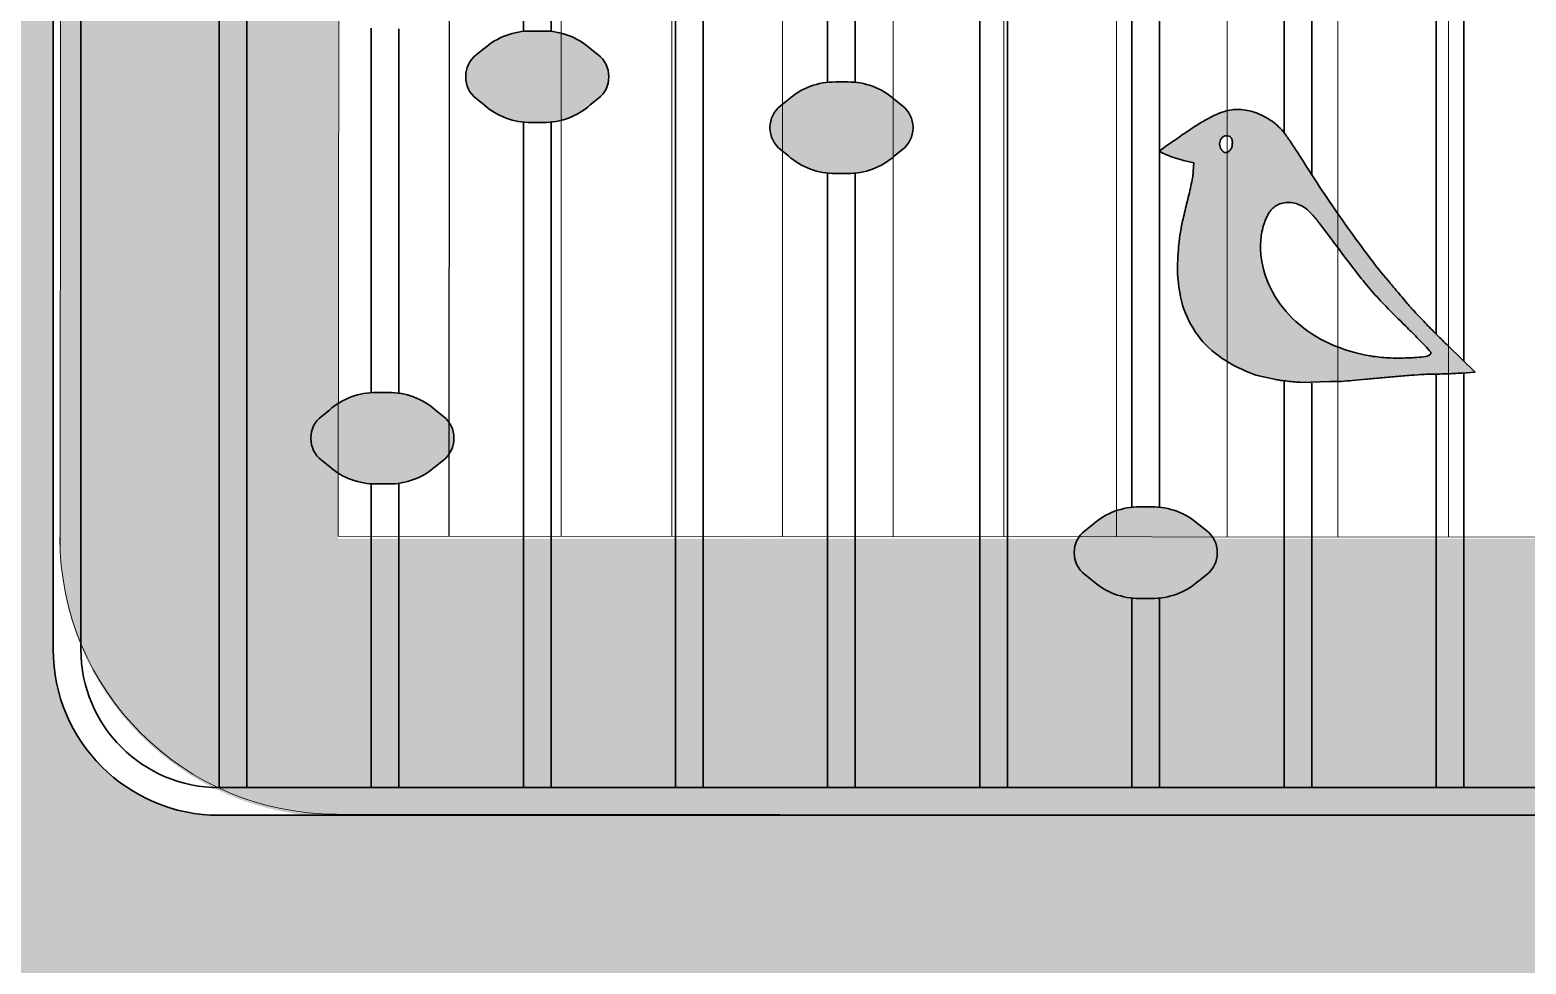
# Model space of a CAD drawing. Header units: millimetres. Extents: x 35877 to 3066687, y -650199 to -40525.
# Drawn here: x 147108.26 to 147135.3, y -179797.05 to -179780.15 of the extents above; entities that cross this region are included whole.
import ezdxf

# ---------------------------------------------------------------- set-up
doc = ezdxf.new("R2010")
doc.units = ezdxf.units.MM
doc.header["$MEASUREMENT"] = 0
for name, color, linetype, lineweight in [('A8_FURNITURE', 32, 'Continuous', 30), ('dim05', 1, 'Continuous', 13), ('Elevation 4.5', 206, 'Continuous', 5), ('FURNITURE', 32, 'Continuous', 9), ('NAME PLATE', 7, 'Continuous', 25)]:
    doc.layers.add(name, color=color, linetype=linetype, lineweight=lineweight)

msp = doc.modelspace()

# ---------------------------------------------------------------- hatches: boundary and pattern name
at = {"layer": 'dim05', "lineweight": 0, "true_color": 0xa47149, "transparency": 33554630}
h = msp.add_hatch(color=35, dxfattribs=at)
h.dxf.hatch_style = 1
h.paths.add_polyline_path([(147148.6692198804, -179711.3997529736), (147102.6771290681, -179711.3997529736), (147102.6847784789, -179803.3590777474), (147148.6768692911, -179803.3590777474), (147148.6756299932, -179788.4605452587), (147142.6768692911, -179788.4605452587), (147142.6768692911, -179791.3590777474, -0.4142135623730951), (147139.6768692911, -179794.3590777474), (147111.6793159325, -179794.3590777474, -0.4142135623730951), (147108.6793159325, -179791.3590777474), (147108.6793159325, -179722.3649777924, -0.4142135623730951), (147111.6793159325, -179719.3649777924), (147139.6768692911, -179719.3649777924, -0.4142135623730951), (147142.6768692911, -179722.3649777924), (147142.6768692911, -179749.2606801416), (147148.6723692487, -179749.2606801416)])
at = {"layer": 'Elevation 4.5', "lineweight": 0, "true_color": 0x000000, "transparency": 33554628}
h = msp.add_hatch(color=18, dxfattribs=at)
h.dxf.hatch_style = 1
h.paths.add_polyline_path([(147118.7218122282, -179781.0074223942, 0.2335693837455621), (147118.5317788385, -179780.6072824281), (147118.3871091705, -179780.4929830458, 0.1866468864992518), (147117.5370363949, -179780.1764865559), (147117.3207031699, -179780.1764865559, 0.1866468864992447), (147116.4706303944, -179780.4929830458), (147116.3259607263, -179780.6072824281, 0.2294381312187929), (147116.1359273366, -179780.9996097156, 0.2335693837448415), (147116.3259607263, -179781.3997496817), (147116.4706303944, -179781.514049064, 0.1866468864992493), (147117.3207031699, -179781.8305455539), (147117.5370363949, -179781.8305455539, 0.1866468864992456), (147118.3871091705, -179781.514049064), (147118.5317788385, -179781.3997496818, 0.2294381312761698)])
h = msp.add_hatch(color=18, dxfattribs=at)
h.dxf.hatch_style = 1
h.paths.add_polyline_path([(147124.2214044547, -179781.9287204046, 0.2335693837455621), (147124.031371065, -179781.5285804385), (147123.886701397, -179781.4142810562, 0.1866468864992518), (147123.0366286214, -179781.0977845663), (147122.8202953964, -179781.0977845663, 0.1866468864992447), (147121.9702226208, -179781.4142810562), (147121.8255529528, -179781.5285804385, 0.2294381312187929), (147121.6355195631, -179781.920907726, 0.2335693837448415), (147121.8255529528, -179782.3210476921), (147121.9702226208, -179782.4353470744, 0.1866468864992493), (147122.8202953964, -179782.7518435643), (147123.0366286214, -179782.7518435643, 0.1866468864992456), (147123.886701397, -179782.4353470744), (147124.0313710649, -179782.3210476922, 0.2294381312761698)])
h = msp.add_hatch(color=18, dxfattribs=at)
h.dxf.hatch_style = 1
edge = h.paths.add_edge_path()
edge.add_arc((147112.113221546, -179794.7249500034), 22.71277757108558, 32.16172456926157, 32.81148210288643)
edge.add_arc((147117.3933327344, -179791.3206527481), 16.43035654375045, 32.81148210665176, 33.63723764329593)
edge.add_arc((147116.4146306895, -179791.9718490748), 17.60590507442646, 33.63732160428831, 34.28730340976625)
edge.add_arc((147130.4035071548, -179782.4338262425), 0.674793347500813, 34.28730343310656, 41.16894355051372)
edge.add_arc((147130.0067905232, -179782.7807457449), 1.201801152872894, 41.16894354354579, 55.9920307366927)
edge.add_arc((147130.0283702141, -179782.7487621343), 1.163218327600577, 55.99203073469801, 71.17988011244289)
edge.add_arc((147130.0656065041, -179782.6395130513), 1.047797777297143, 71.1799864031716, 87.21540258183099)
edge.add_arc((147130.0794770015, -179782.354338916), 0.7622865198643559, 87.21540257365744, 107.569980809068)
edge.add_arc((147130.2386836491, -179782.857135716), 1.289687106465092, 107.5699808175182, 114.984230487483)
edge.add_arc((147130.8022539321, -179784.0665850574), 2.62399560651567, 114.984230472451, 119.3422138767468)
edge.add_arc((147131.4098048687, -179785.1473615018), 3.863832637452334, 119.3422138913767, 122.918402823684)
edge.add_arc((147133.9920099874, -179789.1360332104), 8.615388727239672, 122.9184028174024, 124.8820485785528)
edge.add_arc((147161.4707524349, -179828.5521988301), 56.66448235709579, 124.8820485660495, 125.0486099598604)
edge.add_arc((147147.9908372621, -179809.3356049334), 33.19140002734221, 125.0486100054601, 125.297528854635)
edge.add_arc((147168.6084593761, -179838.457580148), 68.87298886579251, 125.2975288079876, 125.400118313947)
edge.add_arc((147128.8588364379, -179782.5246716085), 0.2543122433924807, 125.400118316436, 130.7660377782542)
edge.add_arc((147128.703993499, -179782.3450692187), 0.01717651394238802, 130.7660378935498, 241.7913550572283)
edge.add_arc((147129.3823966031, -179781.0803110313), 1.452392192579913, 241.7913550735764, 246.6074439563219)
edge.add_arc((147129.4535198126, -179780.9158963886), 1.631530925651959, 246.6074439603124, 252.0734011422824)
edge.add_arc((147129.6181857873, -179780.4068887636), 2.166510967779784, 252.0734011402797, 256.4923487535344)
edge.add_line((147129.1121425297, -179782.5134713029), (147129.296447487, -179782.5577450397))
edge.add_line((147129.296447487, -179782.5577450397), (147129.2873982916, -179782.7127314309))
edge.add_arc((147128.535590099, -179782.6688355822), 0.7530885764697608, 350.1867725936558, 356.65846321495945, ccw=False)
edge.add_arc((147123.843682107, -179781.8572868053), 5.514665208493895, 348.6954306194755, 350.18677260226514, ccw=False)
edge.add_arc((147123.1929970888, -179781.7272200702), 6.178222552240888, 347.16117339176003, 348.6954936126226, ccw=False)
edge.add_arc((147122.9418110054, -179781.6699776941), 6.435848517784304, 345.672186875351, 347.1612144690426, ccw=False)
edge.add_arc((147140.857394818, -179786.2458657167), 12.0548760364553, 165.6721868666316, 167.2040636775351)
edge.add_arc((147132.9946252366, -179784.4600747349), 3.991862026780903, 167.204063686911, 170.6969806769675)
edge.add_arc((147132.3816210992, -179784.3596539507), 3.370687006033028, 170.6970534266985, 174.5650807287393)
edge.add_arc((147135.5323120336, -179784.6594194085), 6.535606071972467, 174.565080738195, 176.9223248547493)
edge.add_arc((147131.6088357823, -179784.4484647341), 2.606462683265474, 176.9223248525256, 191.7869719320551)
edge.add_arc((147130.8130427297, -179784.6145257265), 1.793527977553087, 191.7869719330732, 211.4585563509173)
edge.add_arc((147130.7481468371, -179784.6542294406), 1.717449979413286, 211.4585563533364, 231.6243327161126)
edge.add_arc((147131.0752517921, -179784.2411654538), 2.244346087587395, 231.6243327160234, 248.1267195580764)
edge.add_line((147130.2391093211, -179786.3239412769), (147130.4182234149, -179786.3958476718))
edge.add_line((147130.4182234149, -179786.3958476718), (147130.7774727164, -179786.4776473677))
edge.add_arc((147131.0724411538, -179784.9381806399), 1.567470632925063, 259.1533424034242, 262.434350220214)
edge.add_arc((147131.6154475863, -179780.8498413568), 5.691712875962254, 262.4343501949585, 263.6909855828025)
edge.add_arc((147131.6768939153, -179780.2940691418), 6.250871535311828, 263.6909856047576, 264.9343735003256)
edge.add_arc((147131.5464726843, -179781.7653789045), 4.773792622310335, 264.9343735001598, 266.4562436123144)
edge.add_line((147131.2514007899, -179786.5300434864), (147131.758240535, -179786.5143296902))
edge.add_line((147131.758240535, -179786.5143296902), (147131.8841721618, -179786.5143296902))
edge.add_arc((147131.8841721613, -179785.4657534341), 1.048576256143861, 270.0000000222639, 274.4026507890214)
edge.add_arc((147129.7098735078, -179757.225301084), 29.37260710579882, 274.4026507642312, 274.7970686569487)
edge.add_arc((147129.9135207798, -179759.6524115194), 26.9369681186945, 274.7971488530964, 275.310263421353)
edge.add_arc((147128.9324295149, -179749.0975527149), 37.53732586980061, 275.3103236337591, 275.7105061503938)
edge.add_arc((147134.6403767708, -179806.177900523), 19.82770500941959, 94.91844812055871, 95.7105061553006, ccw=False)
edge.add_arc((147134.7210197695, -179807.1148370759), 20.76810566715427, 94.15348781103518, 94.9184901770812, ccw=False)
edge.add_arc((147134.5570416801, -179804.8566523689), 18.50397515314464, 93.39746178999599, 94.1535177038175, ccw=False)
edge.add_arc((147133.6475385959, -179789.5365100901), 3.156859616249403, 90.60034834854628, 93.39746178710669, ccw=False)
edge.add_arc((147133.530929101, -179778.4079923021), 7.972269097740296, 270.6003483631366, 271.0369806123186)
edge.add_line((147133.6752091376, -179786.3789557218), (147134.3854015426, -179786.343188997))
edge.add_arc((147150.509688929, -179769.0348646532), 23.65524752161354, 223.9404505925304, 227.0283183088817, ccw=False)
edge.add_arc((147145.0172286803, -179774.3499596975), 16.01214733226215, 222.896776801858, 223.8834857300156, ccw=False)
edge.add_arc((147136.1224251495, -179782.6145887873), 3.870416654803198, 220.0632280018442, 222.8967767977496, ccw=False)
edge.add_arc((147057.5433395627, -179848.698177394), 98.80242968147073, 40.06322799918034, 40.1516844981128)
edge.add_arc((147070.7549103731, -179837.5527415622), 81.51757089850346, 40.15175099837433, 40.25570186641909)
edge.add_arc((147074.0463680888, -179834.7658408383), 77.20474009557171, 40.25575072261492, 40.34538112926886)
edge.add_arc((147128.3841507593, -179788.6100084903), 5.909891156234724, 40.3453811102247, 40.94446054311418)
edge.add_arc((147138.7224642632, -179779.6406290363), 7.776981894013973, 217.2227130501662, 220.944460562683, ccw=False)
edge.add_arc((147152.0556520697, -179769.5118554258), 24.52111375975269, 215.641396512841, 217.2227130518501, ccw=False)
edge.add_arc((147153.9485769974, -179768.1545845681), 26.85035160999695, 214.0867432932073, 215.6413965111122, ccw=False)
edge.add_arc((147148.4333115989, -179771.88683922), 20.19093142486694, 212.1617245665263, 214.0867432949394, ccw=False)
edge = h.paths.add_edge_path(flags=16)
edge.add_arc((147129.9909866424, -179782.1940943388), 0.2322651146118047, 204.4953488956486, 219.9434680252169, ccw=False)
edge.add_arc((147129.9390121488, -179782.2177753851), 0.1751499683182469, 171.290389192147, 204.4953488683468, ccw=False)
edge.add_arc((147129.9297912354, -179782.216362804), 0.1658214834924032, 136.6978099472737, 171.2903892049318, ccw=False)
edge.add_arc((147129.8921598404, -179782.1808980554), 0.1141120038685766, 93.00279646678632, 136.6978099550661, ccw=False)
edge.add_arc((147129.8914515203, -179782.1673951127), 0.1005904958060329, 45.000014898631775, 93.00279645580622, ccw=False)
edge.add_arc((147129.8949260459, -179782.1639206232), 0.09567680006221069, 11.325878481928214, 45.00003095784922, ccw=False)
edge.add_arc((147129.7350429088, -179782.1959435302), 0.2587353297781608, -4.7066212332899795, 11.325878482564974, ccw=False)
edge.add_arc((147129.7216899755, -179782.1948441657), 0.272133442740565, 339.6071331042216, 355.2933787699598, ccw=False)
edge.add_arc((147129.8561506167, -179782.2448305757), 0.1286820390840577, 312.14464819820995, 339.6071330874381, ccw=False)
edge.add_arc((147129.8462544724, -179782.2338954383), 0.1434302898713241, 290.55917258419873, 312.14464822246345, ccw=False)
edge.add_arc((147129.872636137, -179782.3042348655), 0.06830621089635083, 252.9833380006609, 290.55917254643856, ccw=False)
edge.add_arc((147129.8771757799, -179782.2894017916), 0.08381841382622764, 219.9434680186553, 252.98333803240502, ccw=False)
edge = h.paths.add_edge_path(flags=16)
edge.add_arc((147130.9594150056, -179783.6039455374), 0.3224896342936749, 104.54598176385619, 123.51146245731499, ccw=False)
edge.add_arc((147131.0039029538, -179783.775399914), 0.4996217341068242, 90.8832227233267, 104.5459817776453, ccw=False)
edge.add_arc((147131.0044858459, -179783.8132098825), 0.5374361954011544, 77.69642233482853, 90.88322270792588, ccw=False)
edge.add_arc((147131.0201570968, -179783.7413565929), 0.4638938039961975, 62.970975317138425, 77.69642235515062, ccw=False)
edge.add_arc((147130.9481492286, -179783.8825031841), 0.622347246046015, 51.14747338085027, 62.970975305511615, ccw=False)
edge.add_arc((147130.8363426486, -179784.0213017628), 0.8005767519077509, 41.35852815053022, 51.14747337910302, ccw=False)
edge.add_arc((147129.1846692901, -179785.475324329), 3.00107817356593, 37.224918750188124, 41.3585281564371, ccw=False)
edge.add_arc((147077.7270129291, -179824.5690965992), 67.62470719938264, 36.79428501611818, 37.22491874805053, ccw=False)
edge.add_arc((147166.3204534473, -179758.3065166521), 43.00768952093476, 216.7942850155055, 217.637653555101)
edge.add_arc((147138.1091791251, -179780.0616726447), 7.382378137841509, 217.6376535555531, 220.7440865039881)
edge.add_arc((147137.0076308626, -179781.0106292694), 5.928443046414641, 220.7440865036091, 224.3298438756137)
edge.add_arc((147147.509475302, -179770.75162375), 20.60958506176154, 224.3298438766727, 225.7480068876762)
edge.add_arc((147120.1837162616, -179798.8003478766), 18.5494245306522, 44.86726686309112, 45.748006887651115, ccw=False)
edge.add_arc((147129.5927770313, -179789.4347810545), 5.27372242245683, 42.62086097932121, 44.86726685715291, ccw=False)
edge.add_arc((147127.8116343792, -179791.0738229381), 7.694244565161012, 41.450303158881525, 42.62086099310898, ccw=False)
edge.add_arc((147133.5627951644, -179785.9945118962), 0.02122358009796283, -32.61788156688658, 41.45030317844203, ccw=False)
edge.add_arc((147133.4750543876, -179785.938360738), 0.125393616470867, 275.88485687641503, 327.3821184445491, ccw=False)
edge.add_arc((147132.9450583645, -179780.7964043275), 5.294591959775962, 272.4032081349221, 275.8848568685409, ccw=False)
edge.add_arc((147132.9988811978, -179782.0788619258), 4.011005426326134, 267.33728693384694, 272.40320813495885, ccw=False)
edge.add_arc((147132.9377377853, -179783.3935875349), 2.694858799206424, 260.5119849194672, 267.33728693438877, ccw=False)
edge.add_arc((147132.9936127472, -179783.0592623385), 3.033820962743133, 245.8124506496482, 260.51198491980324, ccw=False)
edge.add_arc((147132.7045575803, -179783.70281324), 2.328334852051495, 227.8874133910659, 245.81245064905892, ccw=False)
edge.add_arc((147132.506585166, -179783.9218169175), 2.033113430747092, 208.563410003735, 227.8874133889282, ccw=False)
edge.add_arc((147132.3251877115, -179784.0205650242), 1.826579595609213, 187.620794974303, 208.563486297588, ccw=False)
edge.add_arc((147131.9268743943, -179784.0738585128), 1.424716814798801, 176.1607285301803, 187.6207949680533, ccw=False)
edge.add_arc((147131.8136780334, -179784.0662620862), 1.311265848237073, 163.965792939255, 176.1607285358748, ccw=False)
edge.add_arc((147131.5576258212, -179783.9926748284), 1.044849219870216, 150.4171642868732, 163.9657929342519, ccw=False)
edge.add_arc((147131.0115481303, -179783.6826758706), 0.4169159444802546, 123.51146246436971, 150.4171642894861, ccw=False)
h = msp.add_hatch(color=18, dxfattribs=at)
h.dxf.hatch_style = 1
h.paths.add_polyline_path([(147115.9229787683, -179787.5457401655, 0.2335693837455621), (147115.7329453786, -179787.1456001994), (147115.5882757106, -179787.0313008171, 0.1866468864992518), (147114.738202935, -179786.7148043271), (147114.52186971, -179786.7148043271, 0.1866468864992447), (147113.6717969345, -179787.0313008171), (147113.5271272664, -179787.1456001994, 0.2294381312187929), (147113.3370938767, -179787.5379274868, 0.2335693837448415), (147113.5271272664, -179787.938067453), (147113.6717969345, -179788.0523668353, 0.1866468864992493), (147114.52186971, -179788.3688633252), (147114.738202935, -179788.3688633252, 0.1866468864992456), (147115.5882757106, -179788.0523668353), (147115.7329453786, -179787.938067453, 0.2294381312761698)])
h = msp.add_hatch(color=18, dxfattribs=at)
h.dxf.hatch_style = 1
h.paths.add_polyline_path([(147129.7211370009, -179789.6127552685, 0.2335693837455621), (147129.5311036113, -179789.2126153023), (147129.3864339432, -179789.09831592, 0.1866468864992518), (147128.5363611676, -179788.7818194301), (147128.3200279427, -179788.7818194301, 0.1866468864992447), (147127.4699551671, -179789.09831592), (147127.325285499, -179789.2126153024, 0.2294381312187929), (147127.1352521094, -179789.6049425898, 0.2335693837448415), (147127.325285499, -179790.0050825559), (147127.4699551671, -179790.1193819382, 0.1866468864992493), (147128.3200279427, -179790.4358784282), (147128.5363611676, -179790.4358784282, 0.1866468864992456), (147129.3864339432, -179790.1193819382), (147129.5311036112, -179790.005082556, 0.2294381312761698)])
at = {"layer": 'NAME PLATE', "lineweight": 0, "true_color": 0x000000, "transparency": 33554687}
h = msp.add_hatch(color=18, dxfattribs=at)
h.dxf.hatch_style = 1
h.set_gradient(color1=(153, 155, 55), color2=(229, 232, 120), name='INVCYLINDER')
h.paths.add_polyline_path([(147142.9288946, -179724.4331572106, 0.4109880837196706), (147137.8916971107, -179719.4511910097), (147137.8916971107, -179762.3972749645), (147142.9288946, -179762.3936251742)], flags=17)
h.paths.add_polyline_path([(147142.9290618179, -179766.4111629302, 0.9852287181319922), (147142.8666588266, -179762.4127009826), (147137.8916971107, -179762.3972749645), (147137.8916971107, -179789.3580342925), (147113.829553304, -179789.3580342925), (147113.829553304, -179719.4508876503, 0.4142438736979137), (147108.8468720317, -179724.4331572536), (147108.7996058999, -179789.3826911348, 0.4139882622943566), (147113.7996044203, -179794.3865375537), (147137.8489183169, -179794.4050383065, 0.4196556007892562), (147142.9575561092, -179789.377809019)])

# ---------------------------------------------------------------- linework, layer by layer
at = {"layer": 'A8_FURNITURE', "linetype": 'ByBlock', "lineweight": 15, "transparency": 33554687}
for p, q in [((147113.8932416859, -179719.4039058594, 531.9840777681574), (147113.8310902873, -179789.3100923572, -260.0136148767915)), ((147115.8796231722, -179719.4040378996, 2.395492587626329), (147115.8388572151, -179789.3116369003, -1.503754232695003)), ((147115.8514948156, -179766.3603798691), (147115.8310821674, -179789.3116309191, -260.7256360141592)), ((147117.868025429, -179766.3609411842), (147117.8606390604, -179789.3131922247, -260.7256360141592)), ((147119.8680253515, -179766.361497898), (147119.8606387097, -179789.3147307925, -260.7256360141592)), ((147121.868025274, -179766.3620546117), (147121.8606383588, -179789.3162693602, -260.7256360141592)), ((147123.8680251966, -179766.3626113255), (147123.8606380081, -179789.317807928, -260.7256360141592)), ((147125.8680251191, -179766.3631680392), (147125.8606376573, -179789.3193464958, -260.7256360141592)), ((147127.8945379803, -179766.363732133), (147127.9019257222, -179789.3209168261, -260.7256360141592)), ((147129.8945382128, -179766.3642888469), (147129.901926228, -179789.3224553945, -260.7256360141592)), ((147131.894537628, -179766.3619098161), (147131.9019267337, -179789.3239939629, -260.7256360141592)), ((147133.8982994381, -179766.3611339037, -175.1534234895995), (147133.9019272395, -179789.3255325313, -260.7256360141592)), ((147137.8598138542, -179789.3285772702, -260.7256360141592), (147113.8310902873, -179789.3100923572, -260.7256360141592))]:
    msp.add_line(p, q, dxfattribs=at)
msp.add_lwpolyline([(147108.8029451941, -179789.5198076689), (147108.846813685, -179724.3858714471)], dxfattribs=at)
at = {"layer": 'A8_FURNITURE', "linetype": 'ByBlock', "lineweight": 15, "transparency": 33554687, "elevation": -260.7256360141592}
msp.add_lwpolyline([(147137.8488586503, -179794.3577525426), (147113.7995447543, -179794.3392517898)], dxfattribs=at)
at = {"layer": 'A8_FURNITURE', "linetype": 'ByBlock', "lineweight": 15, "transparency": 33554687}
msp.add_arc((147113.8033941333, -179789.3354053709, -308.673234267458), 5.003847899555694, 180, 269.9559232808294, dxfattribs=at)
at = {"layer": 'Elevation 4.5', "color": 18, "lineweight": 30, "true_color": 0x000000, "transparency": 33554687}
for p, q in [((147119.9288062155, -179751.4821111864), (147119.9288062155, -179793.8465463402)), ((147120.4288062155, -179752.3156759286), (147120.4288062155, -179793.8590777474)), ((147125.4283984419, -179757.8592125636), (147125.4283984419, -179793.8465463402)), ((147125.9283984419, -179757.884289824), (147125.9283984419, -179793.8590777474)), ((147133.6777867816, -179765.0410383276), (147133.6777867816, -179785.6554511586)), ((147134.1777867816, -179765.0410383276), (147134.1777867816, -179786.1427066732)), ((147130.9279906684, -179765.334684699), (147130.9279906684, -179782.0092522138)), ((147131.4279906684, -179765.2953148955), (147131.4279906683, -179782.7722777436)), ((147128.1781945551, -179772.150807026), (147128.1781945551, -179787.5295648479)), ((147128.6781945551, -179772.1409247756), (147128.6781945551, -179787.5196825975)), ((147117.1790101023, -179775.0379045549), (147117.1790101023, -179780.1803713482)), ((147117.6790101023, -179775.0477868053), (147117.6790101023, -179780.1803713482)), ((147111.6794178759, -179777.5486542516), (147111.6794178759, -179793.8465463402)), ((147112.1794178759, -179777.5486542516), (147112.1794178759, -179793.8590777474)), ((147122.6786023287, -179779.8431903241), (147122.6786023287, -179781.1016693586)), ((147123.1786023287, -179779.8333080737), (147123.1786023287, -179781.1016693586)), ((147114.4292139891, -179780.1236294544), (147114.4292139891, -179786.7147192492)), ((147114.9292139891, -179780.1335117048), (147114.9292139891, -179786.7246014996)), ((147117.1790101023, -179781.8219814415), (147117.1790101023, -179790.2037797946)), ((147117.1790101023, -179781.8219814415), (147117.1790101023, -179793.8465463402)), ((147117.6790101023, -179781.8219814414), (147117.6790101023, -179790.2037797946)), ((147117.6790101023, -179781.8219814414), (147117.6790101023, -179793.8590777474)), ((147129.1121421251, -179782.5134712057), (147129.296447487, -179782.5577450397)), ((147129.296447487, -179782.5577450397), (147129.2873983307, -179782.7127307623)), ((147122.6786023287, -179782.7432794519), (147122.6786023287, -179793.8465463402)), ((147123.1786023287, -179782.7432794519), (147123.1786023287, -179793.8590777474)), ((147134.3854015426, -179786.343188997), (147133.8946128197, -179785.8692609236)), ((147130.2391108302, -179786.3239418827), (147130.4182234149, -179786.3958476718)), ((147134.1447415252, -179786.3599889574), (147134.3854015426, -179786.343188997)), ((147130.4182234149, -179786.3958476718), (147130.7774727164, -179786.4776473677)), ((147130.9279906684, -179786.4998854671), (147130.9279906684, -179793.8465463402)), ((147131.2514007898, -179786.5300434864), (147131.758240535, -179786.5143296902)), ((147131.4279906684, -179786.5412378923), (147131.4279906684, -179793.8590777474)), ((147131.758240535, -179786.5143296902), (147131.8841732029, -179786.5143296902)), ((147133.6777867816, -179786.3789086477), (147133.6777867816, -179793.8465463402)), ((147134.1777867816, -179786.3576821388), (147134.1777867816, -179793.8590777474)), ((147128.1781945551, -179787.5295648479), (147128.1781945551, -179788.7880438825)), ((147128.6781945551, -179787.5196825975), (147128.6781945551, -179788.7880438825)), ((147114.4292139891, -179788.364269083), (147114.4292139891, -179793.8465463402)), ((147114.9292139891, -179788.3543868326), (147114.9292139891, -179793.8590777474)), ((147128.1781945551, -179790.4296539757), (147128.1781945551, -179793.8465463402)), ((147128.6781945551, -179790.4296539757), (147128.6781945551, -179793.8590777474))]:
    msp.add_line(p, q, dxfattribs=at)
msp.add_lwpolyline([(147142.1768692911, -179749.2606801416), (147142.1768692911, -179722.3649777924, 0.4142135623730951), (147139.6768692911, -179719.8649777924), (147111.6793159325, -179719.8649777924, 0.4142135623730951), (147109.1793159325, -179722.3649777924), (147109.1793159325, -179791.3590777474, 0.4142135623730951), (147111.6793159325, -179793.8590777474), (147139.6768692911, -179793.8590777474, 0.4142135623730951), (147142.1768692911, -179791.3590777474), (147142.1768692911, -179788.4605452587)], format="xyb", dxfattribs=at)
for points in [[(147118.721952548, -179780.9972700555), (147118.721952548, -179781.0050827341, -0.2294381312374742), (147118.5319191584, -179781.3974100216), (147118.3872494903, -179781.5117094039, -0.1866468864992491), (147117.5371767148, -179781.8282058939), (147117.3208434898, -179781.8282058939, -0.1866468864992491), (147116.4707707142, -179781.5117094039), (147116.3261010462, -179781.3974100216, -0.2294381312374742), (147116.1360676565, -179781.0050827342), (147116.1360676565, -179780.9972700555, -0.2294381312374741), (147116.3261010462, -179780.604942768), (147116.4707707142, -179780.4906433857, -0.1866468864992491), (147117.3208434898, -179780.1741468958), (147117.5371767148, -179780.1741468958, -0.1866468864992491), (147118.3872494903, -179780.4906433857), (147118.5319191584, -179780.604942768, -0.2294381312374741)], [(147124.2215447745, -179781.9185680659), (147124.2215447745, -179781.9263807446, -0.2294381312374742), (147124.0315113848, -179782.318708032), (147123.8868417168, -179782.4330074143, -0.1866468864992491), (147123.0367689412, -179782.7495039043), (147122.8204357162, -179782.7495039043, -0.1866468864992491), (147121.9703629407, -179782.4330074143), (147121.8256932726, -179782.318708032, -0.2294381312374742), (147121.6356598829, -179781.9263807446), (147121.6356598829, -179781.9185680659, -0.2294381312374741), (147121.8256932726, -179781.5262407784), (147121.9703629407, -179781.4119413961, -0.1866468864992491), (147122.8204357162, -179781.0954449062), (147123.0367689412, -179781.0954449062, -0.1866468864992491), (147123.8868417168, -179781.4119413961), (147124.0315113848, -179781.5262407784, -0.2294381312374741)], [(147129.9625797235, -179782.0962668725, -0.147998), (147129.988739658, -179782.1451308316, -0.070065), (147129.9929061176, -179782.2171693732, -0.06855499999999999), (147129.9767676556, -179782.2896702579, -0.120405), (147129.9424968897, -179782.3402422538, -0.09446399999999999), (147129.8966235222, -179782.3681906611, -0.16544), (147129.8526464724, -179782.3695506504, -0.145171), (147129.8129140541, -179782.3432158892, -0.06750700000000001), (147129.7796267417, -179782.2903963421, -0.145904), (147129.7658816164, -179782.1912550124, -0.152099), (147129.8091154416, -179782.1026345438, -0.193), (147129.8861825971, -179782.0669427046, -0.212568)], [(147131.230969461, -179783.3281307364, -0.051635), (147131.3385574263, -179783.3978408957, -0.042739), (147131.4372473921, -179783.492305898, -0.018038), (147131.5743270063, -179783.6598337058, -0.001879), (147131.8802768559, -179784.0657013109, 0.00368), (147132.2631677698, -179784.5698494606, 0.013555), (147132.5160563426, -179784.8800213774, 0.015647), (147132.7668490739, -179785.1533586565, 0.006188), (147133.1277956436, -179785.5138148686, -0.003843), (147133.3304978927, -179785.714352188, -0.009801), (147133.4734397602, -179785.8637020896, -0.005108), (147133.5787028714, -179785.9804625116, -0.334926), (147133.5806714633, -179786.0059521011, -0.228559), (147133.4879108906, -179786.0630935299, -0.015192), (147133.1670843861, -179786.0863389647, -0.022109), (147132.812541322, -179786.0855366045, -0.029789), (147132.4935192987, -179786.0515818697, -0.06422699999999999), (147131.7505851748, -179785.8267435197, -0.078375), (147131.143187371, -179785.4300266758, -0.084521), (147130.7209021339, -179784.8938695557, -0.091628), (147130.5147417369, -179784.2628012563, -0.050044), (147130.505354117, -179783.978474533, -0.053263), (147130.5534244045, -179783.7040757867, -0.059186), (147130.648980126, -179783.4768522884, -0.11794), (147130.7813663778, -179783.3350621977, -0.082944), (147130.8784210548, -179783.2917924593, -0.059685), (147130.9962016069, -179783.2758375391, -0.057602), (147131.1190092721, -179783.288117463, -0.06434)], [(147115.9231190881, -179787.5355878268), (147115.9231190881, -179787.5434005054, -0.2294381312374742), (147115.7330856984, -179787.9357277929), (147115.5884160304, -179788.0500271752, -0.1866468864992491), (147114.7383432549, -179788.3665236651), (147114.5220100298, -179788.3665236651, -0.1866468864992491), (147113.6719372543, -179788.0500271752), (147113.5272675863, -179787.9357277929, -0.2294381312374742), (147113.3372341966, -179787.5434005054), (147113.3372341966, -179787.5355878268, -0.2294381312374741), (147113.5272675863, -179787.1432605393), (147113.6719372543, -179787.028961157, -0.1866468864992491), (147114.5220100298, -179786.7124646671), (147114.7383432549, -179786.7124646671, -0.1866468864992491), (147115.5884160304, -179787.028961157), (147115.7330856984, -179787.1432605393, -0.2294381312374741)], [(147129.7211370009, -179789.6049425898), (147129.7211370009, -179789.6127552684, -0.2294381312374742), (147129.5311036112, -179790.0050825559), (147129.3864339432, -179790.1193819382, -0.1866468864992491), (147128.5363611676, -179790.4358784281), (147128.3200279426, -179790.4358784281, -0.1866468864992491), (147127.4699551671, -179790.1193819382), (147127.325285499, -179790.0050825559, -0.2294381312374742), (147127.1352521094, -179789.6127552684), (147127.1352521094, -179789.6049425898, -0.2294381312374741), (147127.325285499, -179789.2126153023), (147127.4699551671, -179789.09831592, -0.1866468864992491), (147128.3200279427, -179788.7818194301), (147128.5363611676, -179788.7818194301, -0.1866468864992491), (147129.3864339432, -179789.09831592), (147129.5311036113, -179789.2126153023, -0.2294381312374741)]]:
    msp.add_lwpolyline(points, format="xyb", close=True, dxfattribs=at)
for centre, radius, start, end in [((147130.8022539323, -179784.0665850568), 2.623995605995932, 114.9842620505962, 119.3423412243183), ((147130.2386836489, -179782.8571357161), 1.289687106467398, 107.570058227055, 114.9842947078556), ((147130.0794770015, -179782.3543389161), 0.7622865199143046, 87.21550114132543, 107.5701117891655), ((147130.065606504, -179782.6395130513), 1.04779777737952, 71.17894093709971, 87.21547428581611), ((147130.028370214, -179782.7487621344), 1.163218327678083, 55.99033052553904, 71.17893838429171), ((147133.9920099866, -179789.1360332103), 8.615388726649833, 122.9184072270355, 124.8820001330462), ((147131.4098048685, -179785.1473615024), 3.863832637864203, 119.3423003619408, 122.9184126580649), ((147130.0067905232, -179782.7807457449), 1.201801152876731, 41.16895437226042, 55.99038510698875), ((147130.4035071546, -179782.4338262425), 0.6747933476355904, 34.28728766469946, 41.16896283715685), ((147168.6084593742, -179838.4575801411), 68.87298885913003, 125.2974447403917, 125.4001187704238), ((147147.9908372457, -179809.3356049446), 33.19140002708405, 125.0486907877707, 125.2973543724523), ((147161.4707524422, -179828.5521988202), 56.66448235315305, 124.8820412123029, 125.0486573099175), ((147116.4146306925, -179791.9718490776), 17.60590507348274, 33.63963304974449, 34.28730281757506), ((147117.3933327342, -179791.3206527472), 16.43035654344781, 32.81145026824028, 33.63971445101959), ((147128.7039934989, -179782.3450692187), 0.01717651394821247, 130.7660965104147, 241.7913230660672), ((147128.858836438, -179782.5246716087), 0.2543122435719983, 125.4002412998834, 130.7660417286933), ((147129.382396603, -179781.0803110315), 1.452392192378978, 241.7913546969737, 246.6073872706736), ((147129.4535198126, -179780.9158963881), 1.631530926074752, 246.6073935026667, 252.0732910358252), ((147129.6181857871, -179780.4068887638), 2.166510967498774, 252.0733182190897, 256.4923377517696), ((147112.1132215453, -179794.7249500034), 22.7127775716815, 32.16172667348426, 32.8114590732156), ((147123.8436821061, -179781.8572868054), 5.514665209368815, 348.6964097871125, 350.1867665950332), ((147128.5355900991, -179782.6688355821), 0.7530885764547112, 350.1867285793644, 356.6585141558094), ((147148.4333115994, -179771.8868392204), 20.19093142500675, 212.1617221963814, 214.0865859447735), ((147122.941811006, -179781.6699776936), 6.435848517269968, 345.6721553977517, 347.1611371658562), ((147123.1929970892, -179781.7272200694), 6.178222552010446, 347.161092860886, 348.6963676043107), ((147140.8573948184, -179786.2458657151), 12.05487603655545, 165.6722036769508, 167.2040408262525), ((147153.9485769976, -179768.1545845671), 26.85035161077118, 214.0866249709603, 215.6411502206613), ((147132.9946252363, -179784.4600747352), 3.991862026580391, 167.2039946496221, 170.6960167389348), ((147132.3816210995, -179784.3596539502), 3.370687006320364, 170.6959118642012, 174.5650719962682), ((147152.0556520696, -179769.5118554263), 24.5211137593664, 215.6411268245673, 217.2226944170249), ((147135.5323120336, -179784.6594194083), 6.535606071959995, 174.5650762340504, 176.9223706527605), ((147131.6088357822, -179784.4484647341), 2.606462683102706, 176.9224396811572, 191.787004592849), ((147138.7224642633, -179779.6406290357), 7.776981894470183, 217.2226542962441, 220.9444901039464), ((147130.8130427297, -179784.6145257265), 1.793527977537208, 191.7870193976384, 211.457263435602), ((147128.3841507601, -179788.6100084904), 5.909891155698539, 40.34533837242018, 40.94442167811344), ((147074.0463680796, -179834.7658408358), 77.20474010099319, 40.25393379182165, 40.34537785101256), ((147070.7549103711, -179837.5527415671), 81.51757090312233, 40.15176540673558, 40.25398107157797), ((147057.5433395556, -179848.6981774068), 98.8024296951526, 40.06323170780018, 40.15169638766467), ((147136.1224251495, -179782.6145887869), 3.870416655076666, 220.0631333865117, 222.8968382302371), ((147145.0172286815, -179774.3499596997), 16.01214733164903, 222.896791642502, 223.8834188702524), ((147146.2846537233, -179773.1310165535), 17.77060933858912, 223.8833701468437, 224.8626636515203), ((147130.7481468371, -179784.6542294407), 1.717449979410189, 211.4572061628536, 231.624669425952), ((147143.9908434389, -179775.4138576101), 14.53441884502409, 224.8626611529595, 226.0012335160836), ((147131.0752517921, -179784.2411654539), 2.244346087537092, 231.6245903782496, 248.1267610720835), ((147131.072441154, -179784.9381806401), 1.567470632715429, 259.1533423915507, 262.43433292887), ((147131.6154475849, -179780.8498413566), 5.691712876012644, 262.4343454510069, 263.6911730712479), ((147131.6768939163, -179780.2940691426), 6.250871534586711, 263.6911562976185, 264.9344625167734), ((147131.5464726842, -179781.7653789054), 4.773792621397258, 264.934490073543, 266.4562436128343), ((147131.8841721616, -179785.4657534345), 1.048576255737577, 270.0000568976769, 274.4025813558492), ((147129.709873505, -179757.2253010843), 29.37260710572787, 274.4026482911951, 274.7970720492501), ((147129.9135207796, -179759.652411516), 26.93696812207203, 274.7971525442723, 275.3102926893719), ((147128.9324295116, -179749.0975527161), 37.53732586885415, 275.3103446406365, 275.7104979593785), ((147134.6403767702, -179806.1779005229), 19.8277050092522, 94.91846796861732, 95.71052167073483), ((147134.7210197687, -179807.1148370762), 20.7681056674129, 94.15349871873738, 94.9185091246277), ((147134.5570416807, -179804.8566523698), 18.50397515404232, 93.39745758670259, 94.15352995009712), ((147133.6475385958, -179789.5365100905), 3.156859616601853, 90.60039606350583, 93.39743714020844), ((147133.5309291019, -179778.407992303), 7.972269096788517, 270.6003294621767, 271.5234740689025), ((147133.3811434031, -179772.7761882302), 13.60606469751603, 271.5234857007036, 272.1420494343353), ((147133.400446146, -179773.292739203), 13.08915319337521, 272.142127904552, 272.7650460839433), ((147133.777417022, -179781.098076564), 5.274717938023607, 272.7650550723715, 273.9932356462554)]:
    msp.add_arc(centre, radius, start, end, dxfattribs=at)
at = {"layer": 'FURNITURE', "lineweight": 30, "transparency": 33554687}
msp.add_lwpolyline([(147142.6768692911, -179749.2606801416), (147142.6768692911, -179722.3649777924, 0.414213562373095), (147139.6768692911, -179719.3649777924), (147111.6793159325, -179719.3649777924, 0.414213562373095), (147108.6793159325, -179722.3649777924), (147108.6793159325, -179791.3590777474, 0.414213562373095), (147111.6793159325, -179794.3590777474), (147139.6768692911, -179794.3590777474, 0.414213562373095), (147142.6768692911, -179791.3590777474), (147142.6768692911, -179788.4605452587)], format="xyb", dxfattribs=at)

doc.saveas('drawing.dxf')
